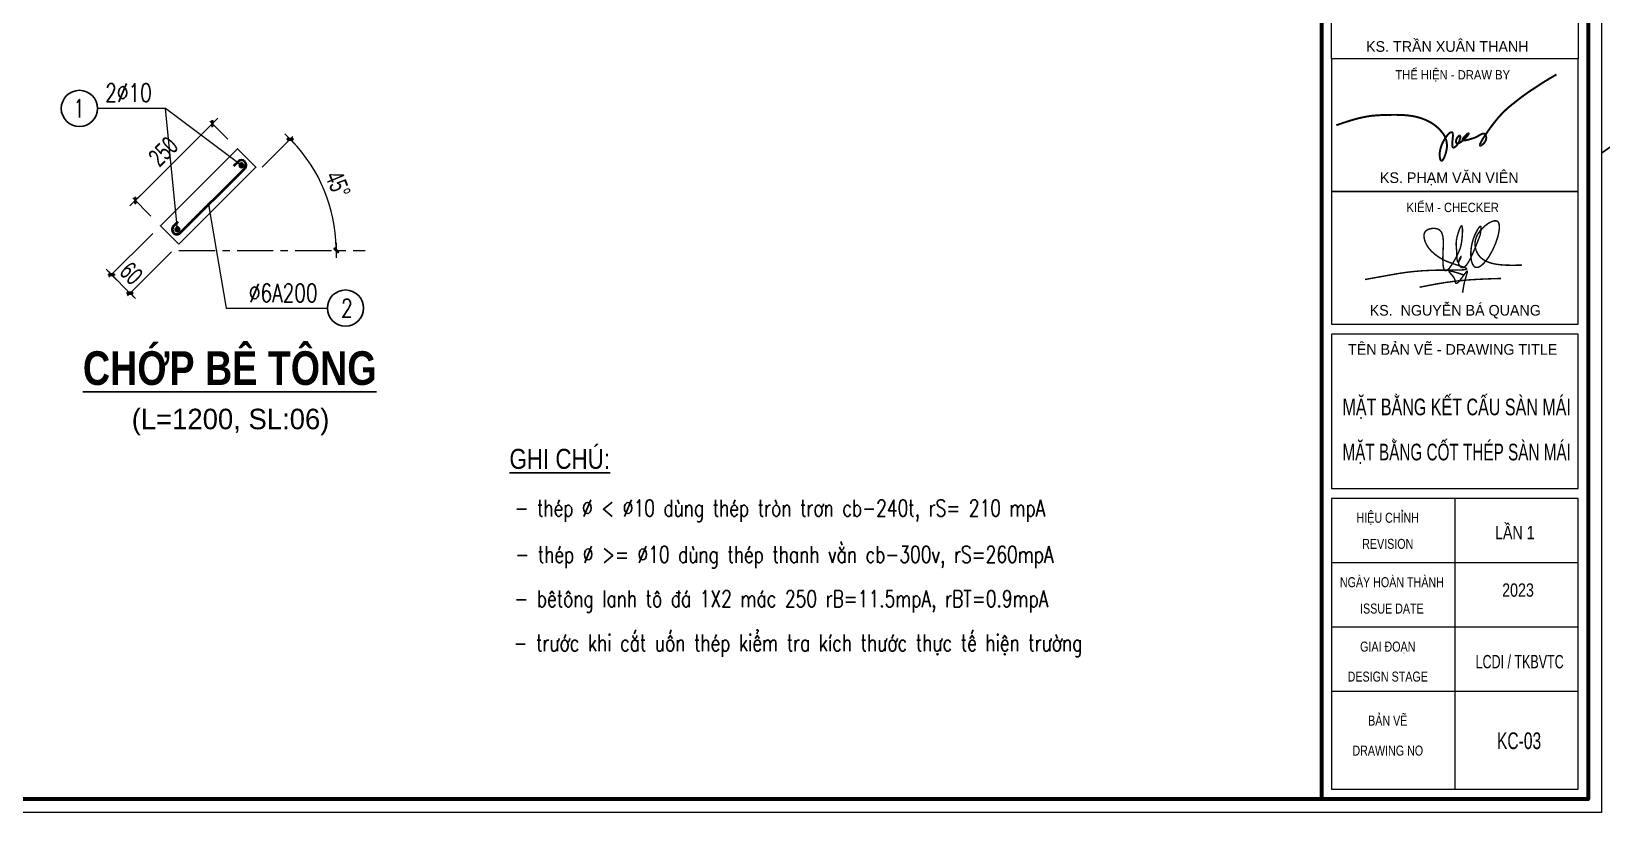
# Model space of a CAD drawing. Header units: millimetres. Extents: x 19378 to 270036, y -611253 to -548347.
# Drawn here: x 239102 to 253236, y -566167 to -559131 of the extents above; entities that cross this region are included whole.
import ezdxf
from ezdxf.enums import TextEntityAlignment as Align

# ---------------------------------------------------------------- set-up
doc = ezdxf.new("R2010")
doc.units = ezdxf.units.MM
doc.header["$MEASUREMENT"] = 0
doc.header["$PDMODE"] = 32
doc.linetypes.add('CENTERX2', pattern=[4, 2.5, -0.5, 0.5, -0.5])
doc.linetypes.add('DASHDOT', pattern=[1, 0.5, -0.25, 0, -0.25])
doc.layers.get('Defpoints').update_dxf_attribs({"color": 1})
for name, color, linetype, lineweight in [('EG Net truc', 8, 'DASHDOT', 13), ('LC Dim', 8, 'Continuous', 18), ('LC ISO', 153, 'Continuous', 13), ('LC Net dam 1', 30, 'Continuous', 30), ('LC Net dam2', 6, 'Continuous', 40), ('LC Net manh', 236, 'Continuous', 5), ('LC Net thay', 7, 'Continuous', 25), ('LC Text1', 3, 'Continuous', 20), ('LC Text2', 7, 'Continuous', 25)]:
    doc.layers.add(name, color=color, linetype=linetype, lineweight=lineweight)
doc.layers.add('KCS_Plotter', color=11, linetype='Continuous', plot=False)
for name, color, linetype in [('KCS_SNODE', 6, 'Continuous'), ('KCS_STEEL', 4, 'Continuous'), ('Khungten_LCDI', 7, 'Continuous')]:
    doc.layers.add(name, color=color, linetype=linetype)
doc.styles.add('HOATBIF', font='hoatbif.shx', dxfattribs={"width": 0.7})
doc.styles.add('Khungten', font='VHAVAN.TTF', dxfattribs={"width": 0.9, "height": 5000})
doc.styles.add('LC 1', font='VHAVANB.TTF')
doc.styles.add('LC 3', font='vnsimli.shx', dxfattribs={"width": 0.75})
doc.styles.add('LC3', font='VHARIALB.TTF', dxfattribs={"width": 0.8})
doc.styles.add('T2', font='VHARIAL.TTF', dxfattribs={"width": 0.8})
doc.styles.add('Title', font='VHBLACK.TTF', dxfattribs={"width": 0.8})
doc.styles.add('VnAvantH', font='VHAVANB.TTF', dxfattribs={"width": 0.6})
doc.dimstyles.new('1-150', dxfattribs={"dimscale": 100, "dimtxt": 3.5, "dimasz": 0.35, "dimexe": 0.5, "dimexo": 0, "dimgap": 0.8, "dimtad": 1, "dimdec": 0, "dimzin": 0, "dimdsep": 46, "dimtxsty": 'HOATBIF', "dimblk1": 'DOT', "dimblk2": 'DOT', "dimsah": 1, "dimcen": -1, "dimdle": 1, "dimclrd": 256, "dimclre": 256, "dimclrt": 4, "dimadec": 3, "dimazin": 2, "dimtfac": 0.333333, "dimtdec": 0, "dimtix": 1, "dimtmove": 2, "dimatfit": 3, "dimldrblk": 'DOT', "dimfxl": 1, "dimtvp": 0.833333, "dimtolj": 1, "dimtzin": 0, "dimarcsym": 0})
doc.dimstyles.new('1-20', dxfattribs={"dimscale": 100, "dimtxt": 2.5, "dimasz": 0.35, "dimexe": 0.5, "dimexo": 0, "dimgap": 0.8, "dimtad": 1, "dimdec": 0, "dimlfac": 0.2, "dimzin": 0, "dimdsep": 46, "dimtxsty": 'HOATBIF', "dimblk1": 'DOT', "dimblk2": 'DOT', "dimsah": 1, "dimcen": -1, "dimdle": 1, "dimclrd": 256, "dimclre": 256, "dimclrt": 4, "dimadec": 3, "dimazin": 2, "dimtfac": 0.333333, "dimtdec": 0, "dimtix": 1, "dimtmove": 2, "dimatfit": 3, "dimldrblk": 'DOT', "dimfxl": 1, "dimtvp": 0.833333, "dimtolj": 1, "dimtzin": 0, "dimarcsym": 0})

# ---------------------------------------------------------------- blocks, each defined once
blk = doc.blocks.new('NGUYEN BA QUANG')
at = {"layer": 'LC ISO', "const_width": 54}
for points in [[(-3416, -557, -0.001023), (-2231, -345, -0.008385), (-1869, -289, -0.026114), (-905, -212, -0.007166), (-491, -205, 0.001773), (-49, -203, 0.009736), (200, -197, 0.025773), (331, -186, 0.054465), (383, -173, 0.09183), (397, -166, 0.386262), (399, -152, 0.129793), (379, -135, 0.036801), (321, -108, 0.016128), (184, -59, -0.006736), (-183, 62, -0.023924), (-416, 154, -0.046785), (-684, 310, -0.041509), (-918, 503, -0.092678), (-1136, 813, -0.077778), (-1199, 1035, -0.070106), (-1196, 1141, -0.201572), (-1106, 1286, -0.091887), (-982, 1343, -0.118851), (-732, 1351, -0.227561), (-543, 1208, -0.055716), (-508, 1121, -0.035741), (-487, 1019, -0.022757), (-478, 904, -0.018678), (-477, 714, 0.005361), (-493, 294, 0.022501), (-487, 25, 0.024956), (-474, -85, 0.051878), (-451, -169, 0.084004), (-427, -209, 0.302699), (-372, -224, 0.091028), (-331, -204, 0.045769), (-285, -164, 0.031407), (-218, -87, 0.026473), (-114, 66, 0.038878), (124, 530, 0.063388), (207, 831, 0.030377), (243, 1236, 0.019395), (241, 1350, 0.050857), (231, 1429, 0.089259), (221, 1451, 0.446193), (202, 1454, 0.08967), (185, 1438, 0.048315), (156, 1388, 0.024568), (114, 1288, 0.037087), (24, 971, 0.06811), (7, 722, 0.007404), (19, 571, -0.009821), (27, 442, 0.013775), (38, 214, 0.023991), (46, 154, 0.068642), (58, 113, 0.168495), (71, 99, 0.190472), (82, 99, 0.135753), (102, 116, 0.042547), (133, 165, 0.037247), (185, 280, 0.083462), (192, 310, 0.752396), (189, 311, 0.077103), (170, 286, 0.067778), (106, 135, 0.079642), (97, 52, 0.07615), (107, 12, 0.090818), (168, -77, 0.162992), (233, -111, 0.134535), (287, -101, 0.046135), (315, -85, 0.0589), (372, -33, 0.033446), (431, 44, 0.020493), (492, 142, 0.018931), (584, 325, 0.012315), (712, 617, 0.006262), (906, 1114)], [(906, 1114, 0.006821), (929, 1272, 0.011774), (937, 1340, 0.026266), (938, 1394, 0.052103), (935, 1423, 0.076783), (930, 1436, 0.163971), (923, 1442, 0.170042), (914, 1442, 0.080479), (902, 1436, 0.05585), (881, 1417, 0.031056), (847, 1375, 0.025203), (791, 1286, 0.116129), (556, 476, 0.061974), (575, 166, 0.045365), (610, 47, 0.070676), (660, -41, 0.091415), (710, -86, 0.146905), (783, -104, 0.068448), (833, -95, 0.049636), (885, -72, 0.053986), (978, -6, 0.029209), (1056, 69, 0.021304), (1134, 162, 0.025491), (1250, 329, 0.068873), (1561, 1027, 0.01773), (1596, 1171, 0.037697), (1624, 1368, 0.029037), (1623, 1453, 0.04288), (1613, 1525, 0.066726), (1590, 1583, 0.100495), (1556, 1623, 0.111871), (1508, 1644, 0.054631), (1469, 1647, 0.041179), (1426, 1643, 0.04561), (1355, 1623, 0.04967), (1225, 1558, 0.109429), (829, 1164, 0.05047), (753, 1012, 0.368126), (1079, 156, 0.040655), (1223, 90, 0.031441), (1383, 42, 0.023503), (1557, 9, 0.017084), (1742, -10, 0.011936), (1936, -19, 0.009133), (2206, -21, 0.002915), (2480, -16)], [(-1368, -847, -0.004051), (-800, -737, -0.026384), (342, -582, -0.006339), (726, -556, -0.004215), (1111, -537, -0.002629), (1689, -517)], [(274, -380, 0.002584), (99, -322, 0.004829), (-9, -289, 0.009549), (-104, -262, 0.02019), (-180, -245, 0.020391), (-210, -242, 0.037792), (-233, -241, 0.083891), (-249, -244, 0.129866), (-256, -250, 0.170647), (-258, -257, 0.074142), (-257, -264, 0.04333), (-253, -271, 0.038982), (-240, -290, 0.018381), (-209, -327, -0.006145), (-155, -388, -0.017161), (-112, -442, -0.029179), (-72, -502, -0.056277), (-39, -577, -0.025416), (-31, -610, -0.003247), (-24, -652, 0.033316), (-18, -677, 0.055631), (-12, -689, 0.087521), (-5, -698, 0.15828), (8, -703, 0.07777), (18, -702, 0.051495), (30, -698, 0.04838), (50, -685, 0.02792), (72, -667, 0.021215), (104, -635, 0.012757), (138, -596, 0.011354), (192, -528, 0.005945), (265, -430, -0.007904), (360, -301, -0.011483), (384, -270, -0.027823), (404, -249, -0.066961), (415, -240, -0.123545), (420, -238, -0.248584), (424, -240, -0.12084), (426, -246, -0.064597), (426, -260, -0.027008), (421, -289, -0.011306), (411, -326, -0.007085), (384, -419, 0.007773), (340, -569, 0.03162), (266, -923, 0.004795), (248, -1055)]]:
    blk.add_lwpolyline(points, format="xyb", dxfattribs=at)
blk = doc.blocks.new('Nha o can bo nhan vien Trung doan')
at = {"layer": 'Defpoints', "lineweight": 0}
blk.add_lwpolyline([(-1200, -14850), (-1200, 14850), (40800, 14850), (40800, -14850)], close=True, dxfattribs=at)
at = {"layer": 'Khungten_LCDI', "color": 5, "lineweight": 60}
blk.add_line((36600, 14650), (36600, -14650), dxfattribs=at)
at = {"layer": 'Khungten_LCDI', "color": 5, "lineweight": 25}
blk.add_line((40600, -14650), (40600, 14650), dxfattribs=at)
at = {"layer": 'Khungten_LCDI', "color": 9, "lineweight": 15}
for p, q in [((38600, -10133), (38600, -14500)), ((40450, -11100), (36750, -11100)), ((40450, -12067), (36750, -12067)), ((40450, -13033), (36750, -13033))]:
    blk.add_line(p, q, dxfattribs=at)
at = {"layer": 'Khungten_LCDI', "color": 5, "lineweight": 60}
blk.add_lwpolyline([(0, -14650), (0, 14650), (40600, 14650), (40600, -14650)], close=True, dxfattribs=at)
at = {"layer": 'Khungten_LCDI', "color": 9, "lineweight": 15}
for points in [[(36750, -1522), (40450, -1522), (40450, -3535), (36750, -3535)], [(36750, -5526), (40450, -5526), (40450, -3535), (36750, -3535)], [(36750, -7517), (40450, -7517), (40450, -5526), (36750, -5526)], [(36750, -9983), (40450, -9983), (40450, -7667), (36750, -7667)], [(36750, -14500), (40450, -14500), (40450, -10133), (36750, -10133)]]:
    blk.add_lwpolyline(points, close=True, dxfattribs=at)
at = {"layer": 'LC ISO', "const_width": 29.4}
blk.add_lwpolyline([(36820, -4532, -0.005589), (36989, -4475, -0.022453), (37203, -4416, -0.038343), (37420, -4384, -0.012299), (37598, -4377, -0.014061), (37778, -4377, -0.032435), (37955, -4393, -0.065887), (38169, -4456, -0.127402), (38414, -4647, -0.217203), (38474, -4901, -0.056046), (38441, -5010, -0.054981), (38419, -5051, -0.074917), (38408, -5062, -0.192631), (38398, -5066, -0.190426), (38389, -5060, -0.079856), (38381, -5046, -0.067464), (38372, -5000, -0.089823), (38386, -4872, -0.10427), (38491, -4676, -0.05658), (38522, -4647, -0.102761), (38543, -4637, -0.411767), (38565, -4649, -0.072182), (38568, -4664, -0.042063), (38568, -4712, 0.006515), (38560, -4797, 0.050846), (38561, -4843, 0.084642), (38565, -4859, 0.316888), (38580, -4867, 0.10557), (38595, -4862, 0.079173), (38621, -4840, 0.148897), (38679, -4718, 0.074472), (38679, -4697, 0.295229), (38672, -4687, 0.15701), (38666, -4688, 0.097298), (38650, -4700, 0.165018), (38616, -4769, 0.085117), (38617, -4789, 0.384735), (38637, -4804, 0.083003), (38655, -4801, 0.044183), (38675, -4792, 0.048448), (38722, -4759, 0.055197), (38788, -4688, 0.06223), (38806, -4659, 0.356145), (38806, -4653, 0.296448), (38800, -4654, 0.057996), (38762, -4684, 0.048541), (38723, -4728, 0.086608), (38714, -4746, 0.314867), (38717, -4757, 0.149234), (38731, -4761, 0.047589), (38753, -4759, 0.030742), (38810, -4746, 0.010919), (38888, -4722, 0.058476), (38947, -4694, -0.021304), (38991, -4669, -0.046344), (39013, -4660, -0.096698), (39032, -4658, -0.153723), (39049, -4665, -0.103714), (39061, -4682, -0.235546), (39057, -4769, -0.124446), (39000, -4831, -0.115248), (38981, -4839, -0.439421), (38974, -4834, -0.101123), (38974, -4824, -0.053735), (38987, -4792, -0.025453), (39029, -4720, -0.033469), (39248, -4420, -0.059013), (39491, -4194, -0.0344), (39818, -3959, -0.023249), (40123, -3771)], format="xyb", dxfattribs=at)
at = {"layer": 'LC Net dam 1', "xscale": 0.4, "yscale": 0.4, "zscale": 0.4}
blk.add_blockref('NGUYEN BA QUANG', (38616, -6625), dxfattribs=at)
at = {"color": 7}
for s, style, p in [('ks. TRÇN XU¢N THANH ', 'VnAvantH', (38515, -3430)), ('ks. PH¹M V¡N VI£N', 'VnAvantH', (38515, -5399)), ('ks.  NGUYÔN B¸ QUANG', 'VnAvantH', (38605, -7390)), ('tªn b¶n vÏ - drawing title', 'Khungten', (38566, -7977))]:
    blk.add_text(s, height=160, dxfattribs=dict(at, style=style)).set_placement(p, align=Align.CENTER)
for s, height, style, width, p in [('thÓ hiÖn - draw by', 140, 'Khungten', 0.9, (38566, -3845)), ('kiÓm - checker', 140, 'Khungten', 0.9, (38566, -5836)), ('hiÖu chØnh', 150, 'Khungten', 0.8, (37592, -10499)), ('revision', 150, 'Khungten', 0.8, (37592, -10891)), ('ngµy hoµn thµnh', 150, 'Khungten', 0.8, (37654, -11466)), ('issue date', 150, 'Khungten', 0.8, (37654, -11862)), ('giai ®o¹n', 150, 'Khungten', 0.8, (37592, -12433)), ('lcdi / tkbvtc', 200, 'Title', 0.7, (39571, -12684)), ('design stage', 150, 'Khungten', 0.8, (37592, -12883)), ('b¶n vÏ', 150, 'Khungten', 0.8, (37592, -13544)), ('drawing nO', 150, 'Khungten', 0.8, (37592, -13994))]:
    blk.add_text(s, height=height, dxfattribs=dict(at, style=style, width=width)).set_placement(p, align=Align.CENTER)
at = {"color": 7, "style": 'Khungten', "width": 0.8}
for tag, p in [('REVISION', (39499, -10746)), ('NGAYHT', (39546, -11609))]:
    blk.add_attdef(tag, text='', height=200, dxfattribs=at).set_placement(p, align=Align.CENTER)
at = {"layer": 'LC Text1', "style": 'Title', "width": 1.485915}
for tag, p, p2 in [('TENBANVE1', (36913, -8886), (40339, -8886)), ('TENBANVE2', (36913, -9562), (40339, -9562))]:
    blk.add_attdef(tag, text='', height=250, dxfattribs=at).set_placement(p, p2, align=Align.FIT)
at = {"layer": 'LC Text1', "style": 'Title', "width": 0.7}
blk.add_attdef('SOBANVE', text='', height=250, dxfattribs=at).set_placement((39562, -13896), align=Align.CENTER)
blk = doc.blocks.new('DOT')
at = {"layer": 'LC Dim'}
blk.add_line((-3, 0), (3, 0), dxfattribs=at)
at = {"layer": 'LC Dim', "color": 4}
blk.add_line((-1, -1), (1, 1), dxfattribs=at)
blk.add_lwpolyline([(0.5, 1), (-1, -0.5), (-0.5, -1), (1, 0.5)], close=True, dxfattribs=at)
blk = doc.blocks.new('*D445')
at = {"layer": 'Defpoints', "color": 0, "ltscale": 2, "transparency": 16777216}
for p in [(1299, 997), (1514, 783), (453, -278)]:
    blk.add_point(p, dxfattribs=at)
at = {"layer": 'LC Dim', "lineweight": -2, "ltscale": 2, "transparency": 16777216}
for p, q in [((263, -39), (1274, 973)), ((1514, 783), (1264, 1033)), ((453, -278), (203, -28))]:
    blk.add_line(p, q, dxfattribs=at)
at = {"layer": 'LC Dim', "lineweight": -2, "ltscale": 2, "transparency": 16777216, "xscale": 35, "yscale": 35, "zscale": 35}
for p, rotation in [((1299, 997), 45.00000000007547), ((238, -63), 225.0000000000755)]:
    blk.add_blockref('DOT', p, dxfattribs=dict(at, rotation=rotation))
at = {"layer": 'LC Dim', "color": 4, "ltscale": 2, "transparency": 16777216, "insert": (624, 612), "char_height": 250, "attachment_point": 5, "rotation": 45, "style": 'HOATBIF'}
blk.add_mtext('\\A1;250', dxfattribs=at)
blk = doc.blocks.new('_Dot')
at = {"color": 0, "linetype": 'ByBlock', "lineweight": -2}
blk.add_line((-0.5, 0), (-1, 0), dxfattribs=at)
at = {"color": 0, "linetype": 'ByBlock', "const_width": 0.5}
blk.add_lwpolyline([(-0.25, 0, 1), (0.25, 0, 1)], format="xyb", close=True, dxfattribs=at)
blk = doc.blocks.new('*D446')
at = {"layer": 'Defpoints', "color": 0, "ltscale": 2, "transparency": 16777216}
for p in [(1986, 396), (2933, -189), (840, -750), (840, -750), (3405, -750)]:
    blk.add_point(p, dxfattribs=at)
at = {"layer": 'LC Dim', "lineweight": -2, "ltscale": 2, "transparency": 16777216}
blk.add_line((1986, 396), (2408, 818), dxfattribs=at)
blk.add_arc((840, -750), 2167, 0.9255, 44.0745, dxfattribs=at)
at = {"layer": 'LC Dim', "lineweight": -2, "ltscale": 2, "transparency": 16777216, "xscale": 35, "yscale": 35, "zscale": 35}
for p, rotation in [((2372, 782), 134.5372374171519), ((3007, -750), 270.4627625828481)]:
    blk.add_blockref('DOT', p, dxfattribs=dict(at, rotation=rotation))
at = {"layer": 'LC Dim', "color": 4, "ltscale": 2, "transparency": 16777216, "insert": (3031, 158), "char_height": 250, "attachment_point": 5, "rotation": 292.5, "style": 'HOATBIF'}
blk.add_mtext('\\A1;45°', dxfattribs=at)
blk = doc.blocks.new('*D447')
at = {"layer": 'Defpoints', "color": 0, "ltscale": 2, "transparency": 16777216}
for p in [(480, -516), (735, -770), (-89, -1085)]:
    blk.add_point(p, dxfattribs=at)
at = {"layer": 'LC Dim', "lineweight": -2, "ltscale": 2, "transparency": 16777216}
for p, q in [((480, -516), (-125, -1121)), ((735, -770), (130, -1375)), ((-114, -1061), (-139, -1036)), ((165, -1340), (-89, -1085)), ((190, -1365), (215, -1389))]:
    blk.add_line(p, q, dxfattribs=at)
at = {"layer": 'LC Dim', "lineweight": -2, "ltscale": 2, "transparency": 16777216, "xscale": 35, "yscale": 35, "zscale": 35}
for p, rotation in [((-89, -1085), 314.9999999997052), ((165, -1340), 134.9999999997052)]:
    blk.add_blockref('DOT', p, dxfattribs=dict(at, rotation=rotation))
at = {"layer": 'LC Dim', "color": 4, "ltscale": 2, "transparency": 16777216, "insert": (183, -1068), "char_height": 250, "attachment_point": 5, "rotation": 315, "style": 'HOATBIF'}
blk.add_mtext('\\A1;60', dxfattribs=at)
blk = doc.blocks.new('KCS_SNODE')
at = {"layer": 'KCS_SNODE'}
blk.add_hatch(color=256, dxfattribs=at).paths.add_polyline_path([(10, 0, 1), (-10, 0, 1)])
blk.add_circle((0, 0), 10, dxfattribs=at)
blk = doc.blocks.new('TIEUDE1')
at = {"layer": 'LC Text2', "color": 7, "style": 'LC 1'}
blk.add_attdef('TIªU§Ò', text='', height=5, dxfattribs=at).set_placement((0, 0), align=Align.BOTTOM_CENTER)
blk.add_attdef('TL', text='', height=3, dxfattribs=at).set_placement((0, -2), align=Align.TOP_CENTER)
blk = doc.blocks.new('dsgsd')
at = {"layer": 'EG Net truc', "linetype": 'CENTERX2', "ltscale": 200}
blk.add_line((840, -749.8, 0), (3405.3, -749.8, 0), dxfattribs=at)
at = {"layer": 'LC Net dam2'}
for p, q in [((1653.5, 472.1, 0), (1589.9, 408.5, 0)), ((856.2, -509.2, 0), (1745.5, 380.1, 0)), ((764.2, -417.2, 0), (827.8, -353.6, 0))]:
    blk.add_line(p, q, dxfattribs=at)
for centre, start, end in [((1699.5, 426.1, 0), 45, 135), ((1699.5, 426.1, 0), 315, 45), ((810.2, -463.2, 0), 135, 225), ((810.2, -463.2, 0), 225, 315)]:
    blk.add_arc(centre, 65.1, start, end, dxfattribs=at)
at = {"layer": 'LC Net thay', "ltscale": 2, "elevation": 0}
blk.add_lwpolyline([(840, -664.9), (585.5, -410.4), (1646.1, 650.3), (1900.7, 395.7)], close=True, dxfattribs=at)
at = {"layer": 'LC Text2', "ltscale": 100}
for centre in [(-531.6, 1206, 0), (3134.2, -1546.2, 0)]:
    blk.add_circle(centre, 250, dxfattribs=at)
at = {"layer": 'KCS_STEEL', "xscale": 3.253333333333334, "yscale": 3.253333333333334, "zscale": 3.253333333333334, "rotation": 44.99999999998158}
for p in [(1701.9, 421.9, 0), (819.4, -460.5, 0)]:
    blk.add_blockref('KCS_SNODE', p, dxfattribs=at)
at = {"layer": 'LC Text2', "linetype": 'ByBlock', "style": 'LC 3', "width": 0.75}
for s, p in [('2%%C10', (-176.7, 1298.1, 0)), ('%%C6A200', (1802.3, -1462.1, 0))]:
    blk.add_text(s, height=250, dxfattribs=at).set_placement(p)
at = {"layer": 'LC Text2', "ltscale": 100, "style": 'LC 3', "width": 0.75}
for s, p in [('1', (-536.5, 1206, 0)), ('2', (3152.8, -1546.2, 0))]:
    blk.add_text(s, height=250, dxfattribs=at).set_placement(p, align=Align.MIDDLE_CENTER)
at = {"layer": 'LC Dim', "ltscale": 2}
dim = blk.add_aligned_dim(p1=(453.2, -278.1, 0), p2=(1513.9, 782.6, 0), distance=303.8, dimstyle='1-20', override={"dimscale": 100, "dimlfac": 0.166667}, dxfattribs=at)
dim.commit()
dim.dimension.update_dxf_attribs({"geometry": '*D445', "text_midpoint": (623.8, 612, 0)})
dim = blk.add_angular_dim_2l(base=(2932.9, -189), line1=((840, -749.8, 0), (3405.3, -749.8, 0)), line2=((1985.5, 395.7, 0), (840, -749.8, 0)), dimstyle='1-20', override={"dimscale": 100, "dimlfac": 0.166667}, dxfattribs=at)
dim.commit()
dim.dimension.update_dxf_attribs({"geometry": '*D446', "text_midpoint": (3031.2, 157.9, 0)})
dim = blk.add_linear_dim(base=(-89.4, -1085.3, 0), p1=(734.5, -770.4, 0), p2=(480, -515.9, 0), angle=315, dimstyle='1-20', override={"dimscale": 100, "dimlfac": 0.166667}, dxfattribs=at)
dim.commit()
dim.dimension.update_dxf_attribs({"geometry": '*D447', "text_midpoint": (182.8, -1067.6, 0)})
for points in [[(819.4, -460.5, 0), (654.9, 1206, 0), (-281.6, 1206, 0)], [(1701.9, 421.9, 0), (654.9, 1206, 0), (-281.6, 1206, 0)], [(1249.2, -116.3, 0), (1490.2, -1546.2, 0), (2884.2, -1546.2, 0)]]:
    blk.add_leader(points, dimstyle='1-150', dxfattribs=at)

msp = doc.modelspace()

# ---------------------------------------------------------------- linework, layer by layer
at = {"layer": 'KCS_Plotter', "ltscale": 2}
msp.add_line((253235.6, -560227.2), (270035.6, -548347.2), dxfattribs=at)

# ---------------------------------------------------------------- block references
at = {"layer": 'LC Net manh', "xscale": 0.6533333333333315, "yscale": 0.6533333333333315, "zscale": 0.6533333333333315}
msp.add_blockref('dsgsd', (239881.6, -560613.2, 0), dxfattribs=at)
at = {"layer": 'LC Net thay'}
ref = msp.add_blockref('Nha o can bo nhan vien Trung doan', (228755.6, -557257.2), dxfattribs=dict(at, xscale=0.6, yscale=0.6, zscale=0.6))
ref.add_attrib('TENBANVE2', 'MÆT B»NG cèt thÐp sµn m¸i', dxfattribs={"layer": 'LC Text1', "height": 150, "style": 'Title', "width": 0.581348}).set_placement((250903.2, -562994.7), (252959.1, -562994.7), align=Align.FIT)
ref.add_attrib('NGAYHT', '2023', dxfattribs={"layer": 'LC Text1', "height": 120, "style": 'Khungten', "width": 0.8}).set_placement((252483.2, -564222.8), align=Align.CENTER)
ref.add_attrib('REVISION', 'lÇn 1', dxfattribs={"layer": 'LC Text1', "height": 120, "style": 'Khungten', "width": 0.8}).set_placement((252454.8, -563705), align=Align.CENTER)
ref.add_attrib('SOBANVE', 'Kc-03', dxfattribs={"layer": 'LC Text1', "height": 150, "style": 'Title', "width": 0.7}).set_placement((252492.8, -565594.9), align=Align.CENTER)
ref.add_attrib('TENBANVE1', 'mÆt b»ng kÕt cÊu sµn m¸i', dxfattribs={"layer": 'LC Text1', "height": 150, "style": 'Title', "width": 0.601056}).set_placement((250903.2, -562588.7), (252959.1, -562588.7), align=Align.FIT)
at = {"layer": 'LC Text2'}
ref = msp.add_blockref('TIEUDE1', (240894.7, -562406.4), dxfattribs=dict(at, xscale=-61.59999840235983, yscale=61.59999840235983, zscale=61.59999840235983))
ref.add_attrib('TIªU§Ò', '%%Uchíp bª t«ng', dxfattribs={"color": 7, "height": 303.344, "style": 'LC3', "width": 0.8}).set_placement((240887.4, -562406.4), align=Align.BOTTOM_CENTER)
ref.add_attrib('TL', '(l=1200, sl:06)', dxfattribs={"color": 7, "height": 184.8, "style": 'LC 1'}).set_placement((240894.7, -562529.6), align=Align.TOP_CENTER)

# ---------------------------------------------------------------- texts
at = {"layer": 'LC Text1', "color": 3, "style": 'LC 3', "width": 0.75}
for s, p in [('- thÐp %%C < %%C10 dïng thÐp trßn tr¬n cb-240t, rS= 210 mpA', (243451.1, -563499)), ('- thÐp %%C >= %%C10 dïng thÐp thanh v»n cb-300v, rS=260mpA', (243457.9, -563917)), ('- bªt«ng lanh t« ®¸ 1X2 m¸c 250 rB=11.5mpA, rBT=0.9mpA', (243449.8, -564315.4)), ('- tr\xadíc khi c¾t uèn thÐp kiÓm tra kÝch th\xadíc thùc tÕ hiÖn tr\xadêng', (243441.8, -564713.9))]:
    msp.add_text(s, height=150, dxfattribs=at).set_placement(p)
at = {"layer": 'LC Text2', "style": 'T2', "width": 0.8}
msp.add_text('%%Ughi chó:', height=180, dxfattribs=at).set_placement((243405.2, -563071.1))

doc.saveas('drawing.dxf')
